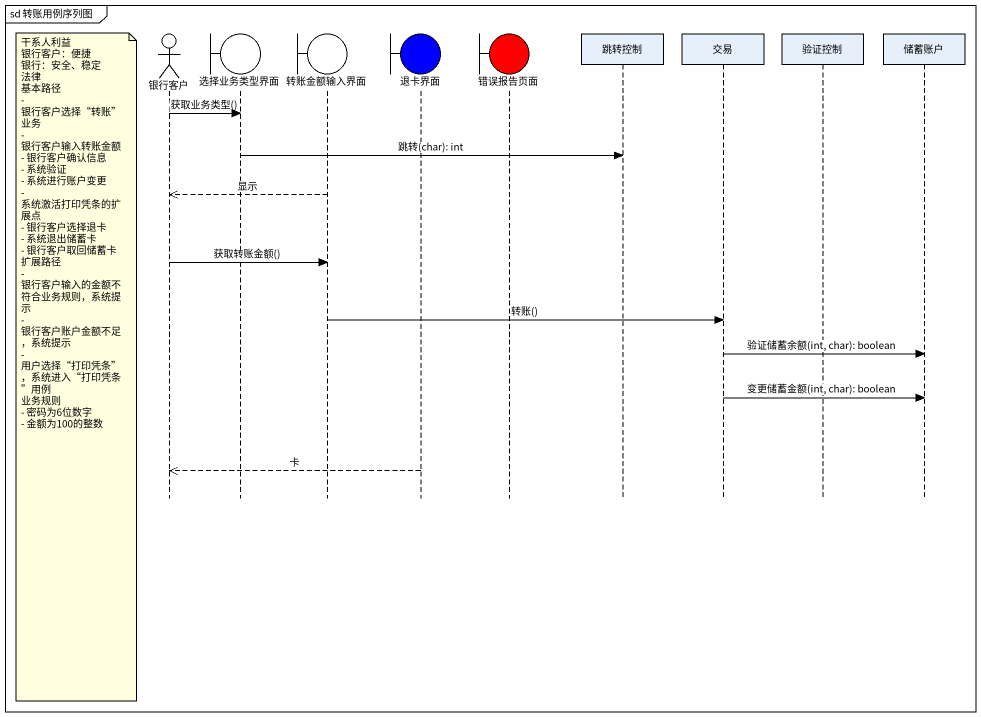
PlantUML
@startuml
mainframe sd 转账用例序列图
hide footbox
actor 银行客户
boundary 选择业务类型界面
boundary 转账金额输入界面
boundary 退卡界面 #0000FF
boundary 错误报告页面 #FF0000
participant 跳转控制
participant 交易
participant 验证控制
participant 储蓄账户

银行客户 -> 选择业务类型界面 : 获取业务类型()
选择业务类型界面 -> 跳转控制 : 跳转(char): int
转账金额输入界面 -->> 银行客户 : 显示
银行客户 -> 转账金额输入界面 : 获取转账金额()
转账金额输入界面 -> 交易 : 转账()
交易 -> 储蓄账户 : 验证储蓄余额(int, char): boolean
note left of 银行客户
  干系人利益
  银行客户：便捷
  银行：安全、稳定
  法律
  基本路径
  - 银行客户选择“转账”业务
  - 银行客户输入转账金额
  - 银行客户确认信息
  - 系统验证
  - 系统进行账户变更
  - 系统激活打印凭条的扩展点
  - 银行客户选择退卡
  - 系统退出储蓄卡
  - 银行客户取回储蓄卡
  扩展路径
  - 银行客户输入的金额不符合业务规则，系统提示
  - 银行客户账户金额不足，系统提示
  - 用户选择“打印凭条”，系统进入“打印凭条”用例
  业务规则
  - 密码为6位数字
  - 金额为100的整数
end note
交易 -> 储蓄账户 : 变更储蓄金额(int, char): boolean
退卡界面 -->> 银行客户 : 卡
@enduml
